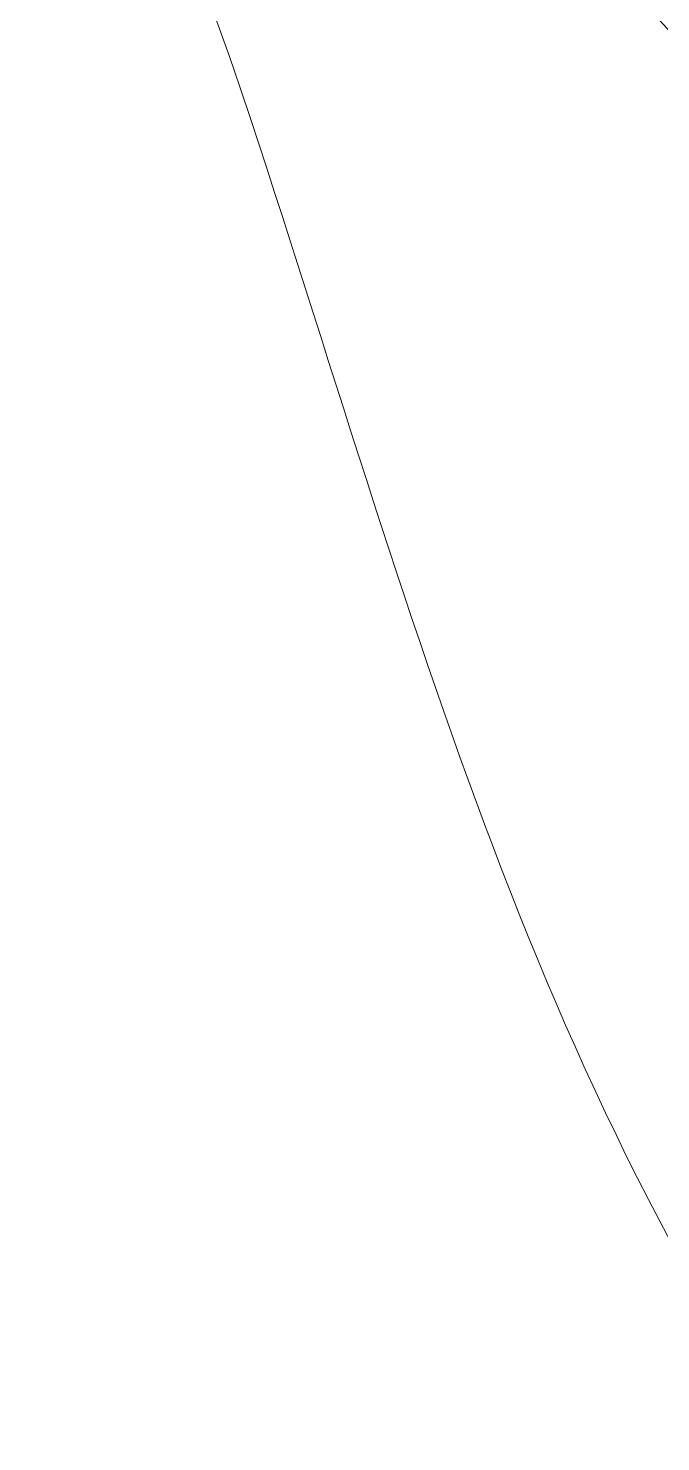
# Model space of a CAD drawing. Extents: x -864 to 2539, y -2536 to -44.
# Drawn here: x 339.24 to 351.26, y -1985.74 to -1958.88 of the extents above; entities that cross this region are included whole.
import ezdxf

# ---------------------------------------------------------------- set-up
doc = ezdxf.new("R2010")
doc.units = 0
doc.header["$MEASUREMENT"] = 0
doc.layers.add('Layer 1', color=7, linetype='Continuous', lineweight=0)

msp = doc.modelspace()

# ---------------------------------------------------------------- linework, layer by layer
at = {"layer": 'Layer 1'}
for points, knots in [([(400.335, -1837.95), (393.005, -1823.77), (382.675, -1811.89), (369.615, -1802.63), (356.675, -1793.44), (340.765, -1785.53), (322.335, -1779.11), (304.045, -1772.75), (283.315, -1766.84), (260.755, -1761.56), (242.825, -1757.03), (229.785, -1753.54), (221.995, -1751.18), (214.325, -1748.87), (206.625, -1745.61), (199.125, -1741.5), (191.745, -1737.46), (185.885, -1732.58), (181.705, -1727), (177.615, -1721.55), (175.535, -1714.96), (175.535, -1707.41), (175.535, -1695.03), (181.575, -1684.69), (193.985, -1675.8), (206.445, -1666.88), (223.125, -1662.36), (243.575, -1662.36), (265.605, -1662.36), (281.745, -1666.48), (291.535, -1674.62), (301.485, -1682.87), (310.145, -1694.57), (317.315, -1709.45), (323.035, -1720.16), (328.455, -1728.01), (333.425, -1732.79), (338.615, -1737.79), (346.215, -1740.33), (356.015, -1740.33), (366.785, -1740.33), (375.895, -1736.19), (383.095, -1728.02), (390.235, -1719.93), (393.855, -1710.7), (393.855, -1700.57), (393.855, -1689.74), (391.025, -1678.49), (385.435, -1667.13), (379.865, -1655.81), (370.955, -1644.88), (358.955, -1634.62), (346.965, -1624.39), (331.695, -1616.07), (313.565, -1609.9), (295.475, -1603.75), (273.765, -1600.63), (249.045, -1600.63), (218.115, -1600.63), (190.795, -1605.33), (167.865, -1614.59), (144.815, -1623.91), (126.935, -1637.44), (114.725, -1654.83), (102.505, -1672.24), (96.305, -1692.42), (96.305, -1714.8), (96.305, -1738.29), (102.185, -1758.24), (113.785, -1774.11), (125.335, -1789.91), (141.145, -1802.55), (160.795, -1811.68), (180.265, -1820.73), (204.735, -1828.74), (233.555, -1835.48), (254.915, -1840.37), (272.195, -1845.04), (284.925, -1849.38), (297.415, -1853.63), (307.735, -1859.86), (315.595, -1867.9), (323.295, -1875.77), (327.205, -1886.21), (327.205, -1898.91), (327.205, -1914.95), (319.875, -1928.54), (305.435, -1939.31), (290.815, -1950.21), (271.475, -1955.73), (247.955, -1955.73), (230.845, -1955.73), (216.885, -1953), (206.465, -1947.61), (196.045, -1942.23), (187.865, -1935.31), (182.155, -1927.05), (176.335, -1918.64), (170.845, -1908), (165.825, -1895.45), (161.535, -1884.46), (156.255, -1876.02), (150.135, -1870.36), (143.855, -1864.56), (136.075, -1861.62), (127.035, -1861.62), (115.945, -1861.62), (106.675, -1865.37), (99.475, -1872.76), (92.285, -1880.14), (88.645, -1889.12), (88.645, -1899.46), (88.645, -1916.73), (94.505, -1934.72), (106.055, -1952.92), (117.565, -1971.07), (132.755, -1985.79), (151.195, -1996.67), (177.095, -2011.73), (210.385, -2019.37), (250.135, -2019.37), (283.285, -2019.37), (312.375, -2013.79), (336.595, -2002.78), (360.915, -1991.73), (379.655, -1976.2), (392.305, -1956.63), (404.945, -1937.06), (411.355, -1914.69), (411.355, -1890.16), (411.355, -1869.69), (407.645, -1852.12), (400.335, -1837.95)], [0, 0, 0, 0, 1, 1, 1, 2, 2, 2, 3, 3, 3, 4, 4, 4, 5, 5, 5, 6, 6, 6, 7, 7, 7, 8, 8, 8, 9, 9, 9, 10, 10, 10, 11, 11, 11, 12, 12, 12, 13, 13, 13, 14, 14, 14, 15, 15, 15, 16, 16, 16, 17, 17, 17, 18, 18, 18, 19, 19, 19, 20, 20, 20, 21, 21, 21, 22, 22, 22, 23, 23, 23, 24, 24, 24, 25, 25, 25, 26, 26, 26, 27, 27, 27, 28, 28, 28, 29, 29, 29, 30, 30, 30, 31, 31, 31, 32, 32, 32, 33, 33, 33, 34, 34, 34, 35, 35, 35, 36, 36, 36, 37, 37, 37, 38, 38, 38, 39, 39, 39, 40, 40, 40, 41, 41, 41, 42, 42, 42, 43, 43, 43, 44, 44, 44, 44]), ([(349.7, -1957.021), (340.677, -1946.911), (334.904, -1934.838), (328.343, -1923.114), (328.299, -1920.946), (328.23, -1918.772), (328.138, -1916.597), (330.168, -1911.062), (331.205, -1905.164), (331.205, -1898.91), (331.205, -1898.254), (331.186, -1897.609), (331.167, -1896.965), (339.435, -1918.319), (345.796, -1940.582), (364.76, -1955.309), (368.704, -1958.372), (373.118, -1960.546), (377.694, -1961.877), (377.751, -1961.994), (377.8, -1962.111), (377.877, -1962.23), (378.669, -1963.446), (379.493, -1964.701), (380.324, -1965.989), (376.247, -1970.762), (371.729, -1975.235), (366.769, -1979.39), (362.662, -1970.592), (356.251, -1964.362), (349.7, -1957.021)], [0, 0, 0, 0, 1, 1, 1, 2, 2, 2, 3, 3, 3, 4, 4, 4, 5, 5, 5, 6, 6, 6, 7, 7, 7, 8, 8, 8, 9, 9, 9, 10, 10, 10, 10]), ([(333.891, -1987.626), (333.829, -1987.504), (333.736, -1987.447), (333.665, -1987.342), (334.81, -1982.699), (335.139, -1977.771), (334.456, -1972.805), (332.41, -1957.934), (325.338, -1945.863), (316.815, -1934.544), (319.718, -1931.473), (322.188, -1928.232), (324.215, -1924.824), (324.404, -1924.938), (324.593, -1925.055), (324.782, -1925.17), (331.655, -1936.714), (339.224, -1947.749), (343.468, -1960.619), (346.726, -1970.497), (348.982, -1979.62), (355.29, -1987.945), (350.191, -1991.317), (344.734, -1994.422), (338.93, -1997.256), (337.087, -1993.984), (335.44, -1990.677), (333.891, -1987.626)], [0, 0, 0, 0, 1, 1, 1, 2, 2, 2, 3, 3, 3, 4, 4, 4, 5, 5, 5, 6, 6, 6, 7, 7, 7, 8, 8, 8, 9, 9, 9, 9])]:
    msp.add_open_spline(points, degree=3, knots=knots, dxfattribs=at)

doc.saveas('drawing.dxf')
